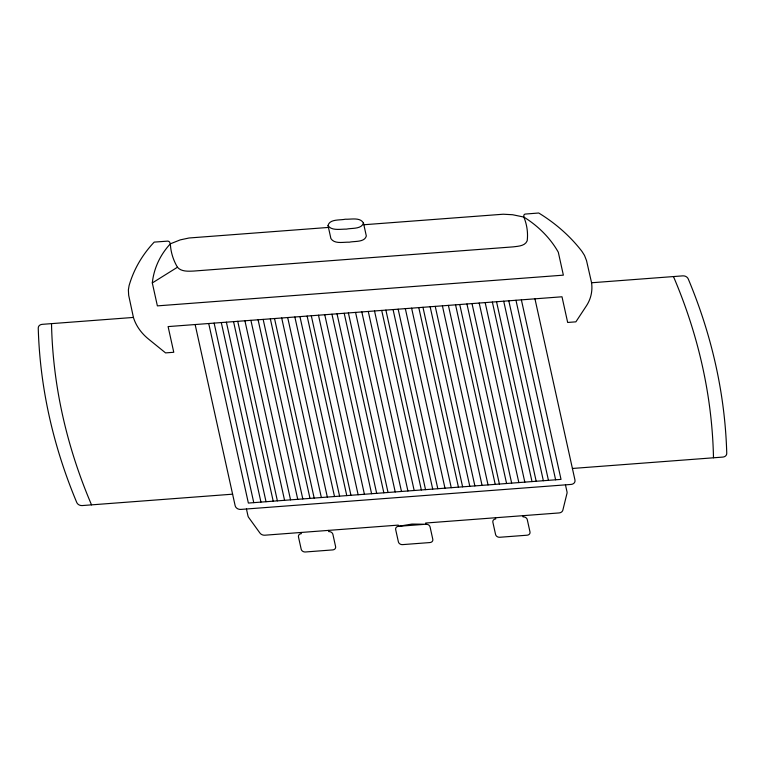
<?xml version="1.0" encoding="UTF-8"?>
<svg xmlns="http://www.w3.org/2000/svg" width="765" height="765" viewBox="0 0 765 765"><rect width="100%" height="100%" fill="white"/><g stroke="black" fill="none" stroke-linecap="round" stroke-linejoin="round"><path stroke-width="1.15" d="M363.853 224.747L503.246 214.219L512.617 214.736L523.853 217.059A98.953 80.861 14.2 0 1 558.307 252.221L563.365 275.151L157.38 305.876L152.311 282.945L177.442 267.243A65.962 53.904 14.2 0 1 170.365 243.815L169.505 241.864L168.042 241.099L154.214 242.103A151.566 123.854 14.2 0 0 129.084 285.651L128.377 289.935L128.673 295.261L133.416 317.437A49.304 40.287 14.2 0 0 148.487 339.048L165.556 352.895L173.77 352.273L168.099 326.588L561.998 296.782L567.668 322.457L575.882 321.836L586.373 305.904A49.304 40.287 14.2 0 0 591.575 282.763L586.526 260.616L584.498 255.414L581.945 251.379A151.566 123.854 14.2 0 0 538.732 213.005L524.914 214.095L523.843 215.051L523.853 217.059A65.962 53.904 14.2 0 1 527.19 240.774C525.058 246.139 518.001 246.225 513.133 246.875L193.679 271.059C188.228 271.269 181.362 271.833 177.442 267.243M328.443 227.435L189.06 237.992L180.224 239.885L170.365 243.815A98.953 80.861 14.2 0 0 152.311 282.945M133.416 317.437L42.19 324.341A4.877 3.988 14.2 0 0 38.25 328.08A654.371 534.716 14.2 0 0 76.777 502.538A4.877 3.988 14.2 0 0 82.209 505.569L232.608 494.18M591.575 282.763L682.791 275.859A4.877 3.988 14.2 0 1 688.223 278.89A654.371 534.716 14.2 0 1 726.75 453.349A4.877 3.988 14.2 0 1 722.81 457.088L572.411 468.467M328.051 225.608C331.494 231.04 340.702 228.993 346.459 229.118C351.737 227.903 361.482 229.414 363.461 223.026C360.133 217.021 351.03 219.526 345.34 219.211C339.985 220.435 329.705 218.828 328.022 225.512L330.91 238.594C334.611 244.389 343.533 241.903 349.347 242.189C354.597 240.975 364.561 242.505 366.33 236.012L363.423 222.835M534.955 298.828L574.964 480.038A4.877 3.988 14.2 0 1 571.111 484.427L240.793 509.423A4.877 3.988 14.2 0 1 235.161 505.751L195.142 324.542M565.459 484.857L566.999 491.819A4.877 3.988 14.2 0 1 566.989 493.358L562.868 510.092A4.877 3.988 14.2 0 1 559.024 512.942L425.627 523.04L425.885 524.235A3.624 2.964 14.2 0 1 430.083 526.961L432.799 539.296A3.624 2.964 14.2 0 1 429.93 542.557L402.581 544.623A3.624 2.964 14.2 0 1 398.393 541.897L395.668 529.571A3.624 2.964 14.2 0 1 398.536 526.301L411.953 524.073L425.885 524.235L398.536 526.301L398.278 525.106L264.881 535.204A4.877 3.988 14.2 0 1 259.918 533.014L248.663 517.446A4.877 3.988 14.2 0 1 247.984 515.964L246.445 508.993M521.376 299.851L561.022 479.387L248.367 503.054L208.721 323.519M515.973 300.262L555.62 479.798M508.802 300.808L548.448 480.344M503.714 301.19L543.36 480.726M496.542 301.735L536.189 481.271M492.354 302.051L532 481.587M485.173 302.596L524.819 482.132M479.196 303.045L518.842 482.581M522.82 515.687L523.078 516.882A3.624 2.964 14.2 0 1 527.267 519.607L529.992 531.933A3.624 2.964 14.2 0 1 527.123 535.204L499.774 537.269A3.624 2.964 14.2 0 1 495.586 534.544L492.861 522.208A3.624 2.964 14.2 0 1 495.73 518.947L495.462 517.752M472.015 303.59L511.661 483.126M466.937 303.973L506.583 483.509M459.755 304.518L499.402 484.054M455.567 304.833L495.213 484.369M448.395 305.378L488.041 484.914M442.409 305.828L482.055 485.364M435.237 306.373L474.883 485.909M430.15 306.755L469.796 486.291M422.969 307.3L462.615 486.836M418.79 307.616L458.436 487.152M411.608 308.161L451.254 487.697M405.326 308.639L444.972 488.175M398.154 309.184L437.8 488.72M393.067 309.567L432.713 489.103M385.895 310.112L425.541 489.648M381.706 310.427L421.352 489.963M374.525 310.973L414.171 490.508M368.271 311.441L407.917 490.977M361.826 311.929L401.472 491.465M355.572 312.407L395.218 491.943M348.391 312.942L388.037 492.478M344.202 313.268L383.848 492.803M337.03 313.803L376.676 493.339M331.943 314.195L371.589 493.731M324.771 314.731L364.417 494.267M318.489 315.209L358.135 494.745M311.307 315.754L350.953 495.29M307.128 316.069L346.774 495.605M299.947 316.614L339.593 496.15M294.86 316.997L334.506 496.533M287.688 317.542L327.334 497.078M281.702 317.991L321.348 497.527M328.434 530.394L328.692 531.589A3.624 2.964 14.2 0 1 332.89 534.314L335.606 546.65A3.624 2.964 14.2 0 1 332.737 549.911L305.388 551.986A3.624 2.964 14.2 0 1 301.2 549.251L298.474 536.925A3.624 2.964 14.2 0 1 301.343 533.654L301.085 532.469M274.53 318.536L314.176 498.072M270.341 318.852L309.988 498.388M263.16 319.397L302.806 498.933M258.082 319.78L297.728 499.315M250.901 320.325L290.547 499.861M244.924 320.774L284.57 500.31M237.743 321.319L277.389 500.855M233.555 321.635L273.201 501.171M226.383 322.18L266.029 501.716M221.295 322.562L260.942 502.098M214.124 323.107L253.77 502.643M91.532 504.862A654.371 534.716 14.2 0 1 51.513 323.633M673.468 276.567A654.371 534.716 14.2 0 1 713.487 457.795"/></g></svg>
